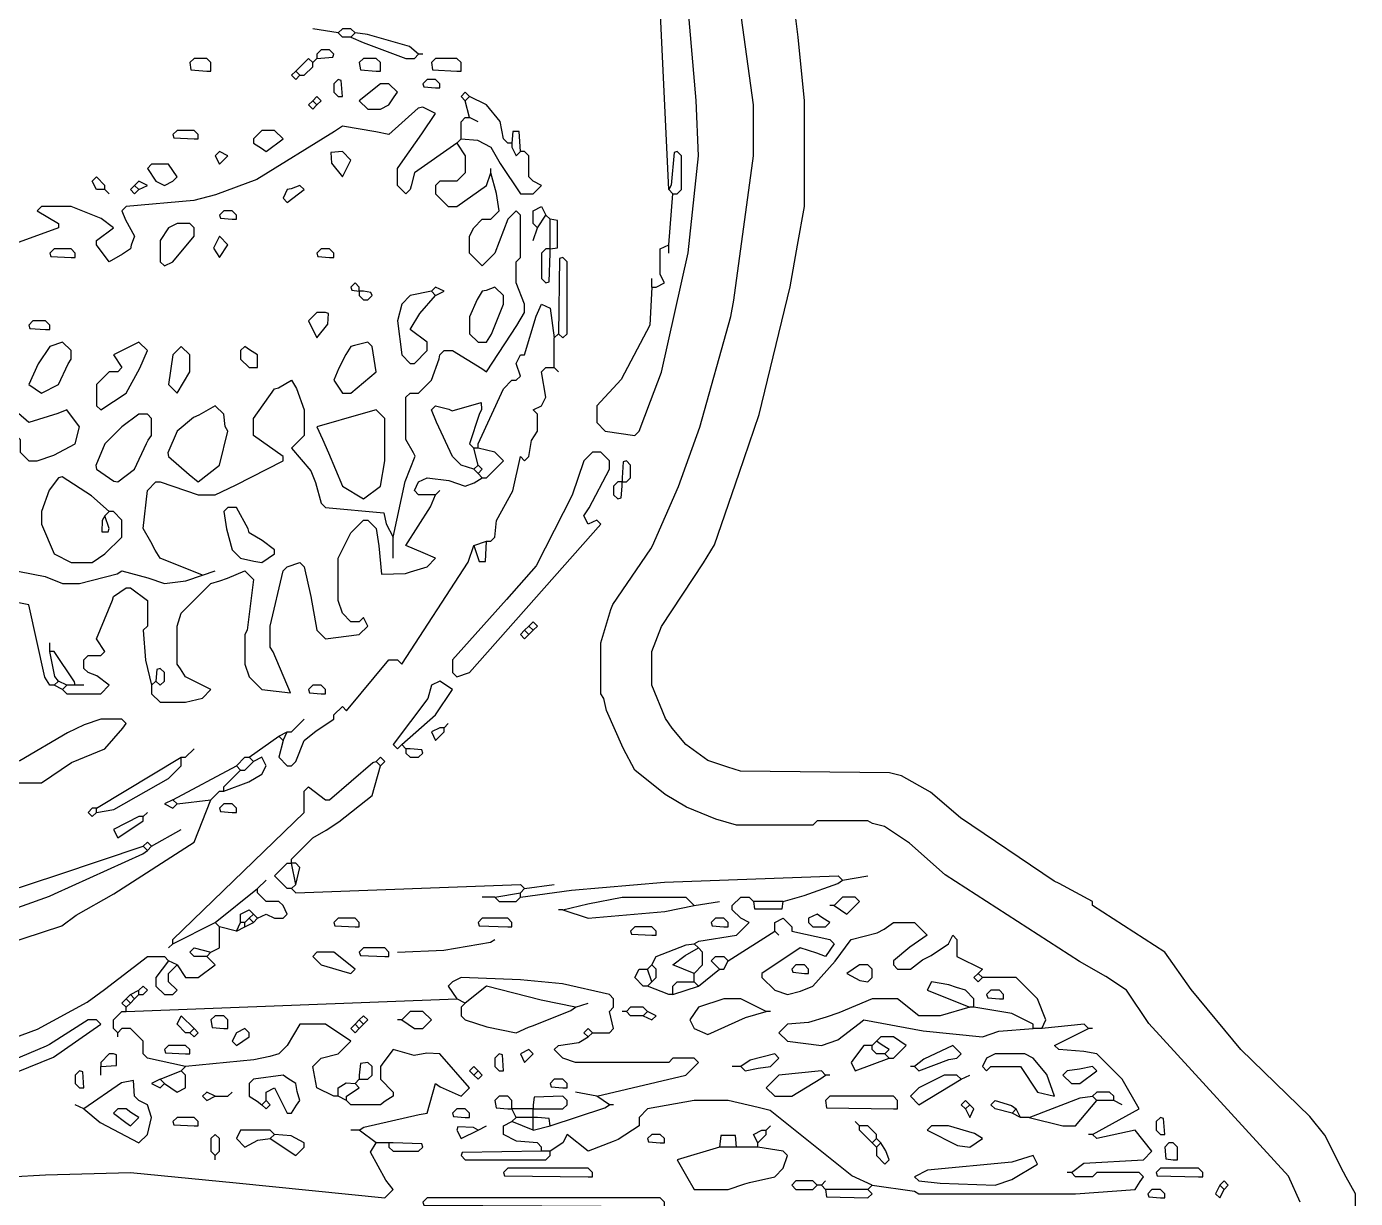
# Model space of a CAD drawing. Extents: x 0.25 to 2.48, y 0.03 to 1.97.
# Drawn here: x 1.683 to 2.479, y 0.739 to 1.441 of the extents above; entities that cross this region are included whole.
import ezdxf

# ---------------------------------------------------------------- set-up
doc = ezdxf.new("R2010")
doc.units = 0
doc.layers.get('0').update_dxf_attribs({"linetype": 'CONTINUOUS'})

msp = doc.modelspace()

# ---------------------------------------------------------------- linework, layer by layer
at = {"color": 7, "linetype": 'CONTINUOUS'}
for points in [[(2.0574, 1.28524), (2.056285, 1.262504), (2.038992, 1.229898), (2.02438, 1.21412), (2.02438, 1.20396), (2.02946, 1.19888), (2.04724, 1.19634), (2.04978, 1.19888), (2.056638, 1.216914), (2.063242, 1.234186), (2.079145, 1.305684), (2.08534, 1.36398), (2.083973, 1.397084), (2.079145, 1.452756), (2.061584, 1.533936), (2.059044, 1.544096), (2.05232, 1.59258), (2.05232, 1.63322), (2.05486, 1.63576)], [(2.44602, 0.7366), (2.438908, 0.752094), (2.35519, 0.843737), (2.34188, 0.8636), (2.329571, 0.871806), (2.313686, 0.880872), (2.233221, 0.932811), (2.211779, 0.951869), (2.196876, 0.961764), (2.189704, 0.963556), (2.18694, 0.9652), (2.15646, 0.9652), (2.15392, 0.96266), (2.1082, 0.96266), (2.095695, 0.966177), (2.078111, 0.973406), (2.065477, 0.98105), (2.04724, 0.99568), (2.040206, 1.008771), (2.030356, 1.031464), (2.028564, 1.038636), (2.02692, 1.0414), (2.02692, 1.07188), (2.032762, 1.091946), (2.034032, 1.094994), (2.05678, 1.128256), (2.057908, 1.130046), (2.073402, 1.165606), (2.086102, 1.201166), (2.104683, 1.267655), (2.106637, 1.277425), (2.11836, 1.36398), (2.11836, 1.39446), (2.104683, 1.493325)], [(2.47904, 0.70358), (2.47904, 0.74168), (2.473452, 0.751586), (2.471928, 0.754634), (2.46064, 0.776744), (2.45172, 0.787896), (2.41046, 0.82804), (2.38059, 0.864057), (2.36474, 0.88646), (2.32156, 0.9144), (2.32156, 0.91694), (2.301494, 0.927608), (2.298446, 0.929132), (2.242324, 0.96712), (2.224502, 0.982352), (2.207036, 0.992244), (2.199864, 0.994036), (2.110486, 0.994918), (2.102896, 0.997324), (2.090916, 1.00138), (2.07772, 1.01092), (2.069514, 1.020689), (2.065606, 1.026551), (2.0574, 1.04648), (2.0574, 1.0668), (2.063242, 1.081786), (2.088388, 1.119886), (2.094914, 1.130691), (2.109763, 1.173675), (2.121796, 1.208816), (2.140243, 1.285435), (2.14479, 1.310468), (2.14884, 1.3335), (2.14884, 1.397), (2.14512, 1.435021), (2.139657, 1.478475)], [(2.06756, 1.34366), (2.06248, 1.45288)], [(1.86944, 1.43764), (1.8542, 1.44018)], [(1.8796, 1.43764), (1.87706, 1.44018), (1.87198, 1.44018), (1.86944, 1.43764)], [(1.87706, 1.4351), (1.87198, 1.4351), (1.86944, 1.43764)], [(1.87706, 1.4351), (1.8796, 1.43764)], [(1.87706, 1.4351), (1.884426, 1.431798), (1.91008, 1.4224), (1.91516, 1.4224), (1.9177, 1.42494)], [(1.9177, 1.42494), (1.912229, 1.429434), (1.886996, 1.436744), (1.8796, 1.43764)], [(1.85674, 1.4224), (1.866265, 1.423035), (1.8669, 1.42494), (1.86436, 1.42748), (1.85928, 1.42748), (1.85674, 1.42494), (1.85674, 1.4224)], [(1.79324, 1.41478), (1.79324, 1.41986), (1.7907, 1.4224), (1.78308, 1.4224), (1.78054, 1.41986), (1.781175, 1.415415), (1.7907, 1.41478), (1.79324, 1.41478)], [(1.84404, 1.41478), (1.85166, 1.4224), (1.8542, 1.41986)], [(1.84658, 1.41224), (1.84912, 1.41224), (1.8542, 1.41732), (1.8542, 1.41986)], [(1.8542, 1.41986), (1.85674, 1.4224)], [(1.89484, 1.41478), (1.89484, 1.41986), (1.8923, 1.4224), (1.88468, 1.4224), (1.88214, 1.41986), (1.882775, 1.415415), (1.8923, 1.41478), (1.89484, 1.41478)], [(1.92024, 1.42494), (1.9177, 1.42494)], [(1.9431, 1.41478), (1.9431, 1.41986), (1.94056, 1.4224), (1.92786, 1.4224), (1.92532, 1.41986), (1.925955, 1.415415), (1.94056, 1.41478), (1.9431, 1.41478)], [(1.84404, 1.41478), (1.8415, 1.41224), (1.84404, 1.4097), (1.84658, 1.41224)], [(1.84658, 1.41224), (1.84404, 1.41478)], [(1.87198, 1.39954), (1.871345, 1.409065), (1.86944, 1.4097), (1.8669, 1.40716), (1.8669, 1.40208), (1.86944, 1.39954), (1.87198, 1.39954)], [(1.9304, 1.40462), (1.9304, 1.40716), (1.92786, 1.4097), (1.92278, 1.4097), (1.92024, 1.40716), (1.920875, 1.405255), (1.92786, 1.40462), (1.9304, 1.40462)], [(1.89484, 1.39192), (1.89992, 1.39446), (1.902968, 1.399286), (1.905, 1.40208), (1.89992, 1.40716), (1.89484, 1.40716), (1.88214, 1.397), (1.88722, 1.39192), (1.89484, 1.39192)], [(1.94564, 1.397), (1.9431, 1.39954), (1.94564, 1.40208), (1.94818, 1.39954)], [(1.8542, 1.397), (1.85166, 1.39446), (1.8542, 1.39192), (1.85674, 1.39446)], [(1.85674, 1.39446), (1.85928, 1.397), (1.85674, 1.39954), (1.8542, 1.397)], [(1.85674, 1.39446), (1.8542, 1.397)], [(1.94564, 1.397), (1.94818, 1.39954)], [(1.94818, 1.38684), (1.94564, 1.397)], [(1.97358, 1.3716), (1.97104, 1.3716), (1.9685, 1.37414), (1.966468, 1.384554), (1.95834, 1.39446), (1.94818, 1.39954)], [(1.94056, 1.3716), (1.91516, 1.35382), (1.913128, 1.345946), (1.91262, 1.34366), (1.91008, 1.34112), (1.905, 1.3462), (1.905, 1.35636), (1.90815, 1.360983), (1.919654, 1.377071), (1.92786, 1.38938), (1.92024, 1.39319), (1.917446, 1.392428), (1.89992, 1.37668), (1.892105, 1.378243), (1.87198, 1.38176), (1.867357, 1.37861), (1.820672, 1.349756), (1.796034, 1.340612), (1.783001, 1.33722), (1.74244, 1.3335), (1.7399, 1.33096), (1.741932, 1.325626), (1.74752, 1.31572), (1.745488, 1.310386), (1.74498, 1.3081), (1.740154, 1.305052), (1.73228, 1.30048), (1.72466, 1.31064), (1.72466, 1.31318), (1.73482, 1.3208), (1.727454, 1.326388), (1.70942, 1.3335), (1.69164, 1.3335), (1.6891, 1.33096), (1.7018, 1.32334), (1.7018, 1.3208), (1.67386, 1.31064)], [(1.9431, 1.37414), (1.9431, 1.3843), (1.94564, 1.38684), (1.94818, 1.38684)], [(1.95326, 1.3843), (1.94818, 1.38684)], [(1.78562, 1.37414), (1.78562, 1.37668), (1.78308, 1.37922), (1.77292, 1.37922), (1.77038, 1.37668), (1.771015, 1.374775), (1.78308, 1.37414), (1.78562, 1.37414)], [(1.82626, 1.36652), (1.83642, 1.37414), (1.83134, 1.37922), (1.82372, 1.37922), (1.81864, 1.37414), (1.81864, 1.3716), (1.823466, 1.368552), (1.82626, 1.36652)], [(1.97866, 1.36652), (1.978025, 1.378585), (1.974215, 1.378585), (1.97358, 1.3716)], [(1.94056, 1.3716), (1.94564, 1.36398), (1.94564, 1.35382), (1.94056, 1.34874), (1.9304, 1.34874), (1.92786, 1.3462), (1.92786, 1.34112), (1.93548, 1.3335), (1.94056, 1.3335), (1.95834, 1.3462), (1.96088, 1.35382)], [(1.94056, 1.3716), (1.9431, 1.37414)], [(1.9431, 1.37414), (1.953036, 1.373244), (1.96088, 1.36906), (1.966546, 1.359291), (1.97866, 1.34112), (1.98628, 1.34112), (1.99136, 1.3462), (1.98628, 1.34874), (1.98374, 1.35128), (1.98374, 1.36398), (1.9812, 1.36652), (1.97866, 1.36652)], [(1.97358, 1.3716), (1.97358, 1.36906), (1.97612, 1.36398), (1.97866, 1.36652)], [(1.79832, 1.3589), (1.8034, 1.36398), (1.79832, 1.36652), (1.79578, 1.36398), (1.79832, 1.3589)], [(1.87198, 1.35128), (1.87706, 1.36144), (1.87198, 1.36652), (1.864995, 1.365885), (1.865481, 1.359572), (1.87198, 1.35128)], [(2.0701, 1.34112), (2.07264, 1.34112), (2.07518, 1.34366), (2.07518, 1.36398), (2.07264, 1.36652), (2.070735, 1.365885), (2.069006, 1.346337), (2.06756, 1.34366)], [(1.7653, 1.3462), (1.77038, 1.34874), (1.77292, 1.35128), (1.76784, 1.3589), (1.75768, 1.3589), (1.75514, 1.35636), (1.76022, 1.34874), (1.7653, 1.3462)], [(1.90246, 1.13538), (1.909572, 1.168654), (1.915668, 1.183894), (1.914652, 1.185926), (1.91008, 1.1938), (1.91008, 1.2192), (1.91262, 1.22174), (1.9177, 1.22174), (1.92532, 1.22936), (1.929892, 1.242314), (1.9304, 1.2446), (1.93294, 1.24714), (1.93802, 1.24714), (1.955546, 1.236472), (1.95834, 1.23444), (1.976628, 1.262126), (1.9812, 1.27), (1.9812, 1.27508), (1.97612, 1.28778), (1.97612, 1.30048), (1.97866, 1.30302), (1.97866, 1.32842), (1.97612, 1.33096), (1.97104, 1.32588), (1.96342, 1.30556), (1.9558, 1.29794), (1.94818, 1.30556), (1.94818, 1.31572), (1.95072, 1.3208), (1.9558, 1.32588), (1.96088, 1.32588), (1.96596, 1.33096), (1.964397, 1.341315), (1.96088, 1.35382)], [(1.96088, 1.35382), (1.96088, 1.35636)], [(1.72974, 1.34366), (1.72466, 1.34366), (1.72212, 1.34874), (1.72466, 1.35128), (1.72974, 1.3462)], [(1.72974, 1.34366), (1.72974, 1.3462)], [(1.74752, 1.3462), (1.74498, 1.34366), (1.74752, 1.34112), (1.75006, 1.34366)], [(1.75006, 1.34366), (1.75514, 1.3462), (1.75006, 1.34874), (1.74752, 1.3462)], [(1.75006, 1.34366), (1.74752, 1.3462)], [(1.83896, 1.33604), (1.84912, 1.34366), (1.84658, 1.3462), (1.841246, 1.344168), (1.83896, 1.34366), (1.83642, 1.33858), (1.83896, 1.33604)], [(1.73228, 1.34112), (1.72974, 1.34366)], [(2.0701, 1.34112), (2.06756, 1.34366)], [(2.06756, 1.31064), (2.0701, 1.34112)], [(1.80848, 1.32588), (1.80848, 1.32842), (1.80594, 1.33096), (1.80086, 1.33096), (1.79832, 1.32842), (1.798955, 1.326515), (1.80594, 1.32588), (1.80848, 1.32588)], [(1.98882, 1.3208), (1.98628, 1.32334), (1.98628, 1.33096), (1.99136, 1.3335), (1.9939, 1.32842)], [(1.7653, 1.29794), (1.77038, 1.30048), (1.78308, 1.31572), (1.78308, 1.3208), (1.78054, 1.32334), (1.77292, 1.32334), (1.76784, 1.3208), (1.76276, 1.31318), (1.76276, 1.30048), (1.7653, 1.29794)], [(1.98882, 1.3208), (1.9939, 1.32842)], [(1.99644, 1.32588), (1.9939, 1.32842)], [(1.99644, 1.3081), (1.99644, 1.32588)], [(1.99644, 1.3081), (2.000885, 1.308735), (2.000885, 1.325245), (1.99644, 1.32588)], [(1.79832, 1.30302), (1.8034, 1.31064), (1.79832, 1.31572), (1.794764, 1.308608), (1.79832, 1.30302)], [(1.98628, 1.31318), (1.98882, 1.3208)], [(1.71196, 1.30302), (1.71196, 1.30556), (1.70942, 1.3081), (1.69926, 1.3081), (1.69672, 1.30556), (1.697355, 1.303655), (1.70942, 1.30302), (1.71196, 1.30302)], [(1.8669, 1.30302), (1.8669, 1.30556), (1.86436, 1.3081), (1.85928, 1.3081), (1.85674, 1.30556), (1.857375, 1.303655), (1.86436, 1.30302), (1.8669, 1.30302)], [(1.99644, 1.3081), (1.9939, 1.3081), (1.99136, 1.30556), (1.99136, 1.29032), (1.9939, 1.28778), (1.995805, 1.288415), (1.99644, 1.30556), (1.99644, 1.3081)], [(2.0574, 1.28524), (2.05994, 1.28524), (2.06502, 1.28778), (2.06248, 1.29286), (2.06248, 1.3081), (2.06756, 1.31064)], [(2.06756, 1.30556), (2.06756, 1.31064)], [(2.00152, 1.2573), (2.00406, 1.25476), (2.0066, 1.2573), (2.0066, 1.30048), (2.00406, 1.30302), (2.002155, 1.302385), (2.00152, 1.2573)], [(2.0574, 1.28524), (2.0574, 1.29032)], [(1.88214, 1.2827), (1.88214, 1.28524), (1.8796, 1.28778), (1.87706, 1.28524), (1.877695, 1.283335), (1.88214, 1.2827)], [(1.88214, 1.2827), (1.88214, 1.28016), (1.88468, 1.27762), (1.88722, 1.27762), (1.88976, 1.28016), (1.889125, 1.282065), (1.88468, 1.2827), (1.88214, 1.2827)], [(1.92532, 1.2827), (1.91262, 1.28016), (1.90754, 1.27508), (1.905, 1.26492), (1.90754, 1.2446), (1.91262, 1.23952), (1.91516, 1.23952), (1.92278, 1.24714), (1.92278, 1.25222), (1.91262, 1.25984), (1.91832, 1.269504), (1.92786, 1.28016)], [(1.92786, 1.28016), (1.93294, 1.2827), (1.92786, 1.28524), (1.92532, 1.2827)], [(1.92786, 1.28016), (1.92532, 1.2827)], [(1.95834, 1.25222), (1.961388, 1.257046), (1.9685, 1.27508), (1.9685, 1.28016), (1.96342, 1.28524), (1.958086, 1.283208), (1.9558, 1.2827), (1.952752, 1.277874), (1.94818, 1.26746), (1.94818, 1.2573), (1.95326, 1.25222), (1.95834, 1.25222)], [(1.95326, 1.18872), (1.95326, 1.19126), (1.9685, 1.22428), (1.97358, 1.22936), (1.97612, 1.22936), (1.97866, 1.2319), (1.97612, 1.23952), (1.97866, 1.2446), (1.9812, 1.2446), (1.988058, 1.267714), (1.99136, 1.27508), (1.99644, 1.27254), (1.99898, 1.25476)], [(1.85674, 1.25476), (1.863239, 1.263052), (1.863725, 1.269365), (1.86182, 1.27), (1.85674, 1.27), (1.85166, 1.26492), (1.85674, 1.25476)], [(1.69672, 1.25984), (1.69672, 1.26238), (1.69418, 1.26492), (1.68656, 1.26492), (1.68402, 1.26238), (1.684655, 1.260475), (1.69418, 1.25984), (1.69672, 1.25984)], [(1.69164, 1.22174), (1.7018, 1.22682), (1.707642, 1.239266), (1.70942, 1.24206), (1.70942, 1.24714), (1.70434, 1.25222), (1.69672, 1.24968), (1.689608, 1.239266), (1.68402, 1.22682), (1.69164, 1.22174)], [(1.7272, 1.21158), (1.74244, 1.22174), (1.750568, 1.236726), (1.75514, 1.24714), (1.75006, 1.25222), (1.73482, 1.2446), (1.7399, 1.23698), (1.73736, 1.23444), (1.73228, 1.23444), (1.72466, 1.22682), (1.72466, 1.21412), (1.7272, 1.21158)], [(1.87706, 1.22174), (1.8923, 1.23444), (1.88976, 1.24968), (1.88722, 1.25222), (1.879346, 1.250188), (1.87706, 1.24968), (1.874012, 1.244854), (1.869948, 1.236726), (1.8669, 1.22936), (1.87198, 1.22174), (1.87706, 1.22174)], [(1.99898, 1.25476), (2.00152, 1.2573)], [(1.99898, 1.23698), (1.99898, 1.25476)], [(1.77292, 1.22174), (1.78054, 1.23444), (1.78054, 1.2446), (1.77546, 1.24968), (1.77038, 1.2446), (1.76784, 1.22682), (1.77292, 1.22174)], [(1.82118, 1.23698), (1.82118, 1.23952), (1.82118, 1.2446), (1.816354, 1.247648), (1.81356, 1.24968), (1.81102, 1.24714), (1.81102, 1.24206), (1.8161, 1.23698), (1.82118, 1.23698)], [(1.95834, 1.13284), (1.96088, 1.13284), (1.96342, 1.13538), (1.964397, 1.145345), (1.974088, 1.163066), (1.97866, 1.18364), (1.9812, 1.1811), (1.98374, 1.18364), (1.985264, 1.193292), (1.98882, 1.19888), (1.98882, 1.20904), (1.98628, 1.21158), (1.99136, 1.21412), (1.9939, 1.2192), (1.99136, 1.23444), (1.9939, 1.23698), (1.99898, 1.23698)], [(2.00152, 1.23444), (1.99898, 1.23698)], [(1.78816, 1.11252), (1.76276, 1.12268), (1.759712, 1.127506), (1.757172, 1.132586), (1.7526, 1.14046), (1.75514, 1.16332), (1.76022, 1.1684), (1.76276, 1.1684), (1.78562, 1.16078), (1.79578, 1.16078), (1.808023, 1.16647), (1.83642, 1.1811), (1.83642, 1.18364), (1.81864, 1.19634), (1.81864, 1.2065), (1.83134, 1.22428), (1.833626, 1.224788), (1.8415, 1.22936), (1.844548, 1.224534), (1.84912, 1.21158), (1.84912, 1.19634), (1.8415, 1.18872), (1.852999, 1.175162), (1.855844, 1.168176), (1.85928, 1.1557), (1.86182, 1.15316), (1.896745, 1.149985), (1.898142, 1.143254), (1.90246, 1.13538)], [(1.6891, 1.1811), (1.699036, 1.184536), (1.71196, 1.19126), (1.7145, 1.20142), (1.70688, 1.21158), (1.701546, 1.209548), (1.68402, 1.20396), (1.6637, 1.22174), (1.65354, 1.2192), (1.643966, 1.206109), (1.64084, 1.19634), (1.64846, 1.18364), (1.6637, 1.19126), (1.66624, 1.1938), (1.66116, 1.19888), (1.6637, 1.20142), (1.67132, 1.20142), (1.67894, 1.1938), (1.67894, 1.18618), (1.68402, 1.1811), (1.6891, 1.1811)], [(1.78562, 1.1684), (1.79832, 1.17856), (1.8034, 1.19888), (1.801756, 1.201644), (1.80086, 1.20904), (1.79578, 1.21412), (1.785874, 1.208532), (1.782826, 1.207008), (1.77292, 1.19888), (1.767332, 1.185926), (1.76784, 1.18364), (1.780149, 1.172894), (1.78562, 1.1684)], [(1.88468, 1.15824), (1.89484, 1.16586), (1.89738, 1.1811), (1.89738, 1.2065), (1.8923, 1.21158), (1.884426, 1.209548), (1.85674, 1.20142), (1.860042, 1.194054), (1.863598, 1.185926), (1.87198, 1.16586), (1.88468, 1.15824)], [(1.95072, 1.17602), (1.9431, 1.17856), (1.93802, 1.18364), (1.928368, 1.204214), (1.92532, 1.21158), (1.92786, 1.21412), (1.935734, 1.212088), (1.937766, 1.211072), (1.955165, 1.216025), (1.955292, 1.211834), (1.954022, 1.208786), (1.94818, 1.19126), (1.95072, 1.18872)], [(1.73736, 1.1684), (1.74752, 1.17602), (1.754632, 1.191514), (1.755648, 1.193546), (1.75768, 1.19634), (1.75768, 1.2065), (1.75514, 1.20904), (1.75006, 1.20904), (1.7399, 1.20142), (1.72974, 1.19126), (1.724152, 1.178306), (1.72466, 1.17602), (1.735074, 1.168908), (1.73736, 1.1684)], [(1.95326, 1.18872), (1.95072, 1.18872)], [(1.95326, 1.17856), (1.95072, 1.18872)], [(1.9558, 1.17094), (1.95834, 1.17094), (1.9685, 1.1811), (1.96342, 1.18618), (1.95326, 1.18872)], [(1.94056, 1.05156), (1.94818, 1.0541), (2.02692, 1.143), (2.02438, 1.14554), (2.0193, 1.143), (2.01676, 1.14808), (2.019808, 1.152906), (2.032, 1.17602), (2.032, 1.1811), (2.02692, 1.18618), (2.02184, 1.18618), (2.01676, 1.1811), (2.009648, 1.160526), (1.988191, 1.118151), (1.970408, 1.097855), (1.93802, 1.06172), (1.93802, 1.0541), (1.94056, 1.05156)], [(1.95072, 1.17602), (1.95326, 1.17856)], [(1.95326, 1.17348), (1.9558, 1.17602), (1.95326, 1.17856)], [(2.03962, 1.1684), (2.04216, 1.1684), (2.0447, 1.17094), (2.0447, 1.17856), (2.04216, 1.1811), (2.040255, 1.180465), (2.03962, 1.17094), (2.03962, 1.1684)], [(1.73228, 1.15062), (1.721624, 1.16016), (1.704086, 1.171448), (1.7018, 1.17094), (1.696212, 1.163574), (1.69164, 1.15062), (1.69164, 1.143), (1.69926, 1.12522), (1.70942, 1.12014), (1.72212, 1.12014), (1.72974, 1.12522), (1.7399, 1.13538), (1.7399, 1.14554), (1.73482, 1.15062), (1.73228, 1.15062)], [(1.92786, 1.16078), (1.92532, 1.16078), (1.9177, 1.16078), (1.91516, 1.16332), (1.9177, 1.1684), (1.92278, 1.17094), (1.935704, 1.169296), (1.94564, 1.16586), (1.950974, 1.167892), (1.9558, 1.17094)], [(1.95326, 1.17348), (1.95072, 1.17602)], [(1.9558, 1.17094), (1.95326, 1.17348)], [(1.92786, 1.16078), (1.9304, 1.16332)], [(2.03962, 1.1684), (2.03708, 1.1684), (2.03454, 1.16586), (2.03454, 1.16078), (2.03708, 1.15824), (2.038985, 1.158875), (2.03962, 1.16586), (2.03962, 1.1684)], [(1.75768, 1.04648), (1.75768, 1.0414), (1.76276, 1.03632), (1.778, 1.03632), (1.78816, 1.03886), (1.79324, 1.04394), (1.778, 1.05156), (1.774952, 1.056386), (1.77292, 1.05918), (1.77292, 1.08204), (1.77546, 1.08966), (1.79324, 1.10744), (1.798574, 1.109218), (1.803146, 1.110742), (1.81356, 1.11506), (1.81864, 1.10998), (1.815006, 1.079637), (1.81356, 1.07696), (1.81356, 1.05918), (1.8161, 1.05156), (1.82372, 1.04394), (1.840865, 1.042035), (1.830578, 1.066546), (1.8288, 1.06934), (1.8288, 1.08204), (1.83642, 1.11506), (1.83896, 1.1176), (1.84658, 1.12014), (1.84912, 1.1176), (1.85317, 1.099648), (1.85674, 1.0795), (1.86182, 1.07442), (1.88214, 1.07696), (1.88722, 1.08204), (1.88468, 1.08712), (1.88214, 1.08458), (1.87706, 1.08458), (1.87198, 1.08966), (1.86944, 1.09728), (1.86944, 1.12268), (1.87706, 1.13792), (1.88468, 1.14554), (1.88722, 1.14554), (1.8923, 1.14046), (1.893773, 1.130148), (1.895475, 1.113155), (1.909908, 1.11355), (1.912874, 1.114552), (1.92278, 1.1176), (1.92786, 1.12268), (1.920494, 1.125982), (1.91008, 1.1303), (1.924812, 1.153414), (1.92786, 1.16078)], [(1.72974, 1.14808), (1.727962, 1.145286), (1.727835, 1.138555), (1.731645, 1.138555), (1.73228, 1.14046), (1.72974, 1.14808)], [(1.72974, 1.14808), (1.73228, 1.15062)], [(1.82372, 1.12014), (1.83134, 1.12522), (1.83134, 1.12776), (1.823974, 1.133348), (1.8161, 1.13792), (1.815592, 1.140206), (1.80848, 1.15316), (1.8034, 1.15316), (1.80086, 1.15062), (1.802504, 1.140236), (1.80594, 1.12776), (1.81102, 1.12268), (1.818894, 1.120902), (1.82372, 1.12014)], [(1.90246, 1.12268), (1.90246, 1.13538)], [(1.95072, 1.1303), (1.95834, 1.13284)], [(1.95072, 1.1303), (1.953895, 1.120775), (1.957705, 1.120775), (1.95834, 1.13284)], [(1.83642, 1.01346), (1.83388, 1.0033), (1.83896, 0.99822), (1.8415, 0.99822), (1.84404, 1.00076), (1.84912, 1.01346), (1.856349, 1.019126), (1.8669, 1.02616), (1.8669, 1.0287), (1.87198, 1.03378), (1.87452, 1.03124), (1.89992, 1.06172), (1.905, 1.06172), (1.90754, 1.05918), (1.947284, 1.120364), (1.95072, 1.1303)], [(1.640449, 1.122094), (1.693926, 1.111758), (1.70434, 1.10744), (1.7145, 1.10744), (1.737106, 1.113282), (1.7399, 1.11506), (1.755364, 1.110876), (1.7653, 1.10744), (1.778224, 1.109084), (1.78816, 1.11252)], [(1.78816, 1.11252), (1.79578, 1.11506)], [(1.70434, 1.04394), (1.70688, 1.0414), (1.7272, 1.0414), (1.73228, 1.04648), (1.724914, 1.052068), (1.71958, 1.0541), (1.71704, 1.05664), (1.71704, 1.06172), (1.71958, 1.06426), (1.7272, 1.06426), (1.72974, 1.0668), (1.72466, 1.07442), (1.734312, 1.097534), (1.73482, 1.09982), (1.74244, 1.1049), (1.74498, 1.1049), (1.75514, 1.09728), (1.75514, 1.08204), (1.7526, 1.0795), (1.75411, 1.061548), (1.75768, 1.04648)], [(1.69926, 1.04648), (1.69672, 1.04648), (1.693672, 1.051306), (1.68402, 1.09474), (1.67132, 1.09728)], [(1.98628, 1.0795), (1.98882, 1.08204), (1.98628, 1.08458), (1.98374, 1.08204)], [(1.9812, 1.0795), (1.97866, 1.07696), (1.9812, 1.07442), (1.98374, 1.07696)], [(1.9812, 1.0795), (1.98374, 1.08204)], [(1.98374, 1.07696), (1.9812, 1.0795)], [(1.98628, 1.0795), (1.98374, 1.08204)], [(1.98374, 1.07696), (1.98628, 1.0795)], [(1.69672, 1.0668), (1.69672, 1.07188)], [(1.7018, 1.04902), (1.699768, 1.051814), (1.69672, 1.0668)], [(1.71196, 1.04648), (1.711374, 1.048629), (1.69926, 1.0668), (1.69672, 1.0668)], [(1.76022, 1.04902), (1.76276, 1.04648), (1.7653, 1.04902), (1.7653, 1.0541), (1.76276, 1.05664), (1.760855, 1.056005), (1.76022, 1.04902)], [(1.69926, 1.04648), (1.7018, 1.04902)], [(1.70434, 1.04394), (1.69926, 1.04648)], [(1.70688, 1.04648), (1.7018, 1.04902)], [(1.70434, 1.04394), (1.70688, 1.04648)], [(1.71196, 1.04648), (1.70688, 1.04648)], [(1.71704, 1.04648), (1.71196, 1.04648)], [(1.75768, 1.04648), (1.76022, 1.04902)], [(1.86182, 1.0414), (1.86182, 1.04394), (1.85928, 1.04648), (1.8542, 1.04648), (1.85166, 1.04394), (1.852295, 1.042035), (1.85928, 1.0414), (1.86182, 1.0414)], [(1.90754, 1.01092), (1.92786, 1.0287), (1.93802, 1.04394), (1.9304, 1.04902), (1.92532, 1.04648), (1.923288, 1.038606), (1.90246, 1.01092), (1.905, 1.00838), (1.90754, 1.01092)], [(1.69164, 0.98806), (1.709674, 1.000252), (1.72974, 1.00838), (1.740408, 1.020826), (1.74244, 1.02362), (1.7399, 1.02616), (1.7272, 1.02616), (1.717264, 1.022724), (1.707271, 1.017954), (1.678686, 1.001268), (1.6764, 1.00076), (1.66878, 0.99314), (1.67386, 0.98806), (1.69164, 0.98806)], [(1.83896, 1.01854), (1.8415, 1.01854), (1.84912, 1.02616)], [(1.93294, 1.02108), (1.9304, 1.02108), (1.92532, 1.01854), (1.92786, 1.01346), (1.93294, 1.01854), (1.93294, 1.02108)], [(1.93294, 1.02108), (1.93548, 1.02362)], [(1.8161, 1.0033), (1.83388, 1.016)], [(1.83388, 1.016), (1.83896, 1.01854)], [(1.83642, 1.01346), (1.83388, 1.016)], [(1.83642, 1.01346), (1.83896, 1.01854)], [(1.77546, 1.0033), (1.778, 1.0033), (1.78308, 1.00838)], [(1.91008, 1.00838), (1.90754, 1.01092)], [(1.91008, 1.00838), (1.91008, 1.00584), (1.91262, 1.0033), (1.9177, 1.0033), (1.92024, 1.00584), (1.919605, 1.007745), (1.91262, 1.00838), (1.91008, 1.00838)], [(1.72466, 0.97282), (1.77546, 1.0033)], [(1.72466, 0.97028), (1.735074, 0.972058), (1.76784, 0.9906), (1.77546, 0.99822), (1.77546, 1.0033)], [(1.77038, 0.89154), (1.77038, 0.89408), (1.84912, 0.97028), (1.84912, 0.98298), (1.85166, 0.98552), (1.86182, 0.9779), (1.86436, 0.9779), (1.890217, 1.00015), (1.8923, 1.00076)], [(1.77038, 0.9779), (1.80848, 0.99822)], [(1.80086, 0.98298), (1.815846, 0.988568), (1.82372, 0.99314), (1.82626, 0.99822), (1.82372, 1.0033), (1.81864, 1.00076)], [(1.80086, 0.98298), (1.80086, 0.98552), (1.81102, 0.99568)], [(1.80848, 0.99822), (1.81356, 1.0033), (1.8161, 1.0033)], [(1.81102, 0.99568), (1.80848, 0.99822)], [(1.81102, 0.99568), (1.81356, 0.99568), (1.81864, 1.00076)], [(1.81864, 1.00076), (1.8161, 1.0033)], [(1.8415, 0.9398), (1.8415, 0.94234), (1.8542, 0.95504), (1.862211, 0.959534), (1.869831, 0.964614), (1.88976, 0.98044), (1.89484, 0.99822)], [(1.89484, 0.99822), (1.89738, 1.00076), (1.89484, 1.0033), (1.8923, 1.00076)], [(1.89484, 0.99822), (1.8923, 1.00076)], [(1.79324, 0.9779), (1.79832, 0.98298), (1.80086, 0.98298)], [(1.5621, 0.8509), (1.669034, 0.890778), (1.703883, 0.90231), (1.712417, 0.90871), (1.735074, 0.921512), (1.78308, 0.9525), (1.79324, 0.9779)], [(1.72466, 0.97282), (1.72212, 0.97282), (1.71958, 0.97028), (1.72212, 0.96774), (1.72466, 0.97028)], [(1.72466, 0.97028), (1.72466, 0.97282)], [(1.77038, 0.9779), (1.7653, 0.97536), (1.77038, 0.97282), (1.77292, 0.97536)], [(1.77292, 0.97536), (1.77038, 0.9779)], [(1.77292, 0.97536), (1.79324, 0.9779)], [(1.80848, 0.97028), (1.80848, 0.97282), (1.80594, 0.97536), (1.80086, 0.97536), (1.79832, 0.97282), (1.798955, 0.970915), (1.80594, 0.97028), (1.80848, 0.97028)], [(1.7526, 0.96774), (1.75006, 0.96774), (1.73482, 0.96012), (1.73736, 0.95504), (1.7526, 0.9652), (1.7526, 0.96774)], [(1.7526, 0.96774), (1.75514, 0.97028)], [(1.75768, 0.94996), (1.77546, 0.96012)], [(1.15316, 0.81026), (1.206246, 0.833628), (1.239296, 0.844176), (1.249456, 0.846716), (1.318397, 0.862506), (1.356223, 0.867234), (1.554308, 0.89511), (1.640645, 0.912837), (1.701546, 0.932942), (1.7526, 0.94996)], [(1.75768, 0.94996), (1.75514, 0.9525), (1.7526, 0.94996)], [(1.75514, 0.94742), (1.7526, 0.94996)], [(1.75514, 0.94742), (1.75768, 0.94996)], [(1.1557, 0.80772), (1.168146, 0.811022), (1.216832, 0.82701), (1.244428, 0.83161), (1.333754, 0.847852), (1.359154, 0.858012), (1.36652, 0.86106), (1.37414, 0.85598), (1.409813, 0.857388), (1.452743, 0.862154), (1.556825, 0.882357), (1.559732, 0.88289), (1.660936, 0.907676), (1.663954, 0.908558), (1.696466, 0.919988), (1.699514, 0.921512), (1.752346, 0.945388), (1.75514, 0.94742)], [(1.8415, 0.92456), (1.83896, 0.92456), (1.83134, 0.93218), (1.83896, 0.9398), (1.8415, 0.9398)], [(1.84404, 0.9271), (1.8415, 0.9398)], [(1.84404, 0.9271), (1.84658, 0.93726), (1.84404, 0.9398), (1.8415, 0.9398)], [(1.97866, 0.91948), (2.009364, 0.923664), (2.065058, 0.928411), (2.16916, 0.93218), (2.1717, 0.92964)], [(2.1717, 0.92964), (2.18694, 0.93218)], [(1.79578, 0.90424), (1.82118, 0.92456)], [(1.82118, 0.92456), (1.82626, 0.92964)], [(1.82118, 0.90678), (1.82626, 0.90932), (1.83134, 0.90678), (1.83642, 0.90678), (1.83896, 0.90932), (1.83642, 0.9144), (1.83388, 0.91694), (1.82626, 0.91694), (1.82118, 0.92202), (1.82118, 0.92456)], [(1.8415, 0.92456), (1.84404, 0.9271)], [(1.8415, 0.92456), (1.84404, 0.92202), (1.97866, 0.9271), (1.9812, 0.92456)], [(1.97866, 0.92202), (1.9812, 0.92456)], [(1.9812, 0.92456), (1.99898, 0.9271)], [(2.13614, 0.91694), (2.148645, 0.920457), (2.168906, 0.927608), (2.1717, 0.92964)], [(1.96342, 0.91948), (1.9558, 0.91948)], [(1.96342, 0.91948), (1.97866, 0.92202)], [(1.96342, 0.91948), (1.96596, 0.91694), (1.97612, 0.91694), (1.97866, 0.91948)], [(1.97866, 0.91948), (1.97866, 0.92202)], [(2.00406, 0.91186), (2.019128, 0.91543), (2.03962, 0.91948), (2.07772, 0.91948), (2.0828, 0.9144)], [(2.0828, 0.89154), (2.085512, 0.89305), (2.1082, 0.89662), (2.11582, 0.90424), (2.11074, 0.90678), (2.10566, 0.91186), (2.10566, 0.9144), (2.11074, 0.91948), (2.11582, 0.91948), (2.11836, 0.91694)], [(2.0828, 0.9144), (2.09804, 0.91694)], [(2.13614, 0.91694), (2.11836, 0.91694)], [(2.11836, 0.91694), (2.118995, 0.912495), (2.135505, 0.912495), (2.13614, 0.91694)], [(2.16662, 0.9144), (2.17424, 0.90932), (2.18186, 0.91694), (2.17932, 0.91948), (2.1717, 0.91948), (2.16662, 0.9144)], [(1.81102, 0.90424), (1.81102, 0.90932), (1.8161, 0.91186), (1.81864, 0.90932)], [(1.8161, 0.90678), (1.81864, 0.90932)], [(1.82118, 0.90678), (1.81864, 0.90932)], [(2.00406, 0.91186), (2.00152, 0.91186)], [(2.00406, 0.91186), (2.0193, 0.90678), (2.065172, 0.910793), (2.0828, 0.9144)], [(2.16154, 0.9017), (2.16408, 0.90424), (2.159254, 0.907288), (2.15646, 0.90932), (2.15138, 0.90678), (2.15138, 0.90424), (2.15392, 0.9017), (2.16154, 0.9017)], [(2.16662, 0.9144), (2.16408, 0.9144)], [(1.77038, 0.89154), (1.79578, 0.90424)], [(1.79324, 0.88646), (1.79832, 0.889), (1.79832, 0.89916), (1.79832, 0.9017)], [(1.79832, 0.9017), (1.79578, 0.90424)], [(1.80848, 0.89916), (1.79832, 0.9017)], [(1.80848, 0.89916), (1.81102, 0.90424)], [(1.80848, 0.89916), (1.81356, 0.9017)], [(1.81356, 0.90424), (1.81102, 0.90424)], [(1.81356, 0.90424), (1.8161, 0.90678)], [(1.81356, 0.9017), (1.81356, 0.90424)], [(1.81356, 0.9017), (1.81864, 0.90424)], [(1.81864, 0.90424), (1.8161, 0.90678)], [(1.81864, 0.90424), (1.82118, 0.90678)], [(1.88214, 0.9017), (1.88214, 0.90424), (1.8796, 0.90678), (1.86944, 0.90678), (1.8669, 0.90424), (1.867535, 0.902335), (1.8796, 0.9017), (1.88214, 0.9017)], [(1.97358, 0.9017), (1.97358, 0.90424), (1.97104, 0.90678), (1.9558, 0.90678), (1.95326, 0.90424), (1.953895, 0.902335), (1.97104, 0.9017), (1.97358, 0.9017)], [(2.05994, 0.89662), (2.05994, 0.89916), (2.0574, 0.9017), (2.04724, 0.9017), (2.0447, 0.89916), (2.045335, 0.897255), (2.0574, 0.89662), (2.05994, 0.89662)], [(2.10312, 0.9017), (2.10312, 0.90424), (2.10058, 0.90678), (2.0955, 0.90678), (2.09296, 0.90424), (2.093595, 0.902335), (2.10058, 0.9017), (2.10312, 0.9017)], [(2.13106, 0.89916), (2.13106, 0.90424), (2.13614, 0.90678), (2.14122, 0.9017), (2.14122, 0.89916), (2.16408, 0.89408), (2.16662, 0.89154), (2.16154, 0.88392), (2.156206, 0.885952), (2.1463, 0.889), (2.12344, 0.87376), (2.12344, 0.87122), (2.13106, 0.8636), (2.13868, 0.86106), (2.146554, 0.863092), (2.15392, 0.86614), (2.167206, 0.880989), (2.17678, 0.89408), (2.192528, 0.898144), (2.196592, 0.900176), (2.20218, 0.90424), (2.21488, 0.90424), (2.2225, 0.89662), (2.212086, 0.889508), (2.20218, 0.88138), (2.20218, 0.87884), (2.20472, 0.8763), (2.21234, 0.8763), (2.219706, 0.881888), (2.224786, 0.884428), (2.2352, 0.89154), (2.23774, 0.89662), (2.24028, 0.89408), (2.24028, 0.88392), (2.25552, 0.8763), (2.25298, 0.87376)], [(1.905, 0.88646), (1.932844, 0.887616), (1.960656, 0.892436), (1.96342, 0.89408)], [(2.10312, 0.88138), (2.13106, 0.89916)], [(2.1336, 0.89662), (2.13106, 0.89916)], [(1.5621, 0.8509), (1.55702, 0.84836), (1.55194, 0.84328), (1.55448, 0.8382), (1.5621, 0.83566), (1.577086, 0.843788), (1.57988, 0.84582), (1.58242, 0.84328), (1.58242, 0.8382), (1.59004, 0.83058), (1.59512, 0.83058), (1.617726, 0.838708), (1.62052, 0.84074), (1.62306, 0.8382), (1.62306, 0.8255), (1.62814, 0.82042), (1.658396, 0.828936), (1.689354, 0.840232), (1.719123, 0.85659), (1.729349, 0.864186), (1.75514, 0.88392), (1.7653, 0.88392), (1.76784, 0.88138)], [(1.76784, 0.889), (1.77038, 0.89154)], [(1.77292, 0.87884), (1.778, 0.87122), (1.78562, 0.87122), (1.79578, 0.87884), (1.7907, 0.88392)], [(1.7907, 0.88392), (1.78308, 0.88392), (1.78054, 0.88646), (1.78308, 0.889), (1.79324, 0.88646)], [(1.7907, 0.88392), (1.79324, 0.88646)], [(1.87706, 0.87376), (1.8796, 0.8763), (1.8669, 0.88646), (1.85674, 0.88646), (1.8542, 0.88392), (1.85928, 0.87884), (1.874774, 0.874268), (1.87706, 0.87376)], [(1.89992, 0.88392), (1.89992, 0.88646), (1.89738, 0.889), (1.88468, 0.889), (1.88214, 0.88646), (1.882775, 0.884555), (1.89738, 0.88392), (1.89992, 0.88392)], [(2.0574, 0.87884), (2.05994, 0.88392), (2.077974, 0.890778), (2.0828, 0.89154)], [(2.0828, 0.87376), (2.0701, 0.87884), (2.077466, 0.884428), (2.08534, 0.889)], [(2.08534, 0.889), (2.0828, 0.89154)], [(2.0828, 0.87376), (2.08788, 0.87884), (2.08788, 0.88646), (2.08534, 0.889)], [(2.09804, 0.8763), (2.09296, 0.88138), (2.0955, 0.88392), (2.10058, 0.88392), (2.10312, 0.88138)], [(1.76784, 0.88138), (1.76022, 0.87122), (1.76022, 0.86614), (1.7653, 0.86106), (1.77038, 0.86106), (1.77292, 0.8636), (1.76784, 0.86868), (1.76784, 0.87376), (1.77292, 0.87884)], [(1.77292, 0.87884), (1.76784, 0.88138)], [(2.05486, 0.86614), (2.05232, 0.86614), (2.04724, 0.87122), (2.04978, 0.8763), (2.05486, 0.8763)], [(2.05486, 0.8763), (2.0574, 0.87884)], [(2.0574, 0.86868), (2.05486, 0.8763)], [(2.0574, 0.86868), (2.05994, 0.87122), (2.05994, 0.8763), (2.0574, 0.87884)], [(2.08534, 0.86614), (2.09804, 0.8763)], [(2.09804, 0.8763), (2.10058, 0.8763), (2.10312, 0.88138)], [(2.15138, 0.87376), (2.15138, 0.8763), (2.14884, 0.87884), (2.14376, 0.87884), (2.14122, 0.8763), (2.141855, 0.874395), (2.14884, 0.87376), (2.15138, 0.87376)], [(2.18694, 0.86868), (2.18948, 0.87122), (2.18948, 0.8763), (2.18694, 0.87884), (2.18186, 0.87884), (2.17424, 0.87376), (2.182114, 0.869442), (2.18694, 0.86868)], [(2.02184, 0.8382), (2.032, 0.8382), (2.03454, 0.84074), (2.032, 0.8509), (2.03454, 0.85344), (2.03454, 0.85852), (2.032, 0.86106), (2.003956, 0.867535), (1.978764, 0.869825), (1.9431, 0.87122), (1.93802, 0.86868), (1.93548, 0.86614), (1.94056, 0.85852)], [(2.05486, 0.86614), (2.0574, 0.86868)], [(2.0701, 0.86106), (2.0701, 0.86614), (2.07264, 0.86868), (2.0828, 0.86868)], [(2.0828, 0.86868), (2.0828, 0.87376)], [(2.08534, 0.86614), (2.0828, 0.86868)], [(2.25044, 0.85344), (2.25044, 0.85598), (2.25044, 0.85852), (2.24536, 0.8636), (2.240026, 0.865378), (2.235454, 0.866902), (2.22504, 0.86868), (2.2225, 0.8636), (2.2479, 0.85344)], [(2.25298, 0.87376), (2.25044, 0.87122), (2.25298, 0.86868), (2.25552, 0.87122)], [(2.25552, 0.87122), (2.25298, 0.87376)], [(2.29108, 0.84074), (2.29362, 0.84582), (2.28854, 0.85852), (2.27584, 0.87122), (2.25552, 0.87122)], [(1.74244, 0.85852), (1.74498, 0.86106)], [(1.74498, 0.86106), (1.75006, 0.8636)], [(1.74752, 0.85852), (1.74498, 0.86106)], [(1.74752, 0.85852), (1.75006, 0.86106)], [(1.75006, 0.86106), (1.7526, 0.86106), (1.75514, 0.8636), (1.7526, 0.86614), (1.75006, 0.8636)], [(1.75006, 0.86106), (1.75006, 0.8636)], [(2.01168, 0.85344), (1.991106, 0.857758), (1.95834, 0.86614), (1.94564, 0.85598)], [(2.0701, 0.86106), (2.06756, 0.86106), (2.05486, 0.86614)], [(2.0701, 0.86106), (2.08534, 0.86614)], [(2.26822, 0.85852), (2.26822, 0.86106), (2.26568, 0.8636), (2.2606, 0.8636), (2.25806, 0.86106), (2.258695, 0.859155), (2.26568, 0.85852), (2.26822, 0.85852)], [(1.74244, 0.85344), (1.7399, 0.85598), (1.74244, 0.85852)], [(1.74498, 0.85598), (1.74244, 0.85852)], [(1.74244, 0.8509), (1.94056, 0.85852)], [(1.74244, 0.85344), (1.74498, 0.85598)], [(1.74244, 0.8509), (1.74244, 0.85344)], [(1.74498, 0.85598), (1.74752, 0.85852)], [(1.94564, 0.85598), (1.94056, 0.85852)], [(1.94564, 0.85598), (1.9431, 0.85344), (1.9431, 0.84836), (1.94564, 0.84582), (1.958564, 0.841636), (1.97612, 0.8382), (1.983486, 0.841502), (1.986534, 0.842518), (2.008886, 0.851408), (2.01168, 0.85344)], [(2.01168, 0.85344), (2.0193, 0.85598)], [(2.05486, 0.8509), (2.05232, 0.85344), (2.0447, 0.85344), (2.04216, 0.8509)], [(2.12598, 0.8509), (2.11074, 0.85852), (2.10058, 0.85852), (2.08534, 0.85344), (2.08026, 0.84582), (2.0828, 0.84074), (2.090928, 0.837184), (2.113475, 0.847383), (2.12598, 0.8509)], [(2.2479, 0.85344), (2.23012, 0.84836), (2.21742, 0.84836), (2.20472, 0.85852), (2.18948, 0.85852), (2.169414, 0.850138), (2.161794, 0.847598), (2.151208, 0.84431), (2.13868, 0.84328), (2.1336, 0.8382), (2.13868, 0.83312), (2.159, 0.83058), (2.168936, 0.834016), (2.181606, 0.843788), (2.1844, 0.84582), (2.220097, 0.839294), (2.25552, 0.83566), (2.265456, 0.839096), (2.286, 0.84074)], [(2.25044, 0.85344), (2.2479, 0.85344)], [(2.286, 0.84074), (2.286, 0.84328), (2.273176, 0.849785), (2.25044, 0.85344)], [(1.63576, 0.81026), (1.6383, 0.80772), (1.65354, 0.80772), (1.673606, 0.813308), (1.676654, 0.814578), (1.698869, 0.823546), (1.7272, 0.84328), (1.72466, 0.84582), (1.71958, 0.84582), (1.696466, 0.831088), (1.694434, 0.830072), (1.673636, 0.821316), (1.63576, 0.81026)], [(1.73736, 0.8382), (1.73482, 0.84074), (1.73482, 0.84582), (1.7399, 0.8509), (1.74244, 0.8509)], [(1.78054, 0.8382), (1.778, 0.8382), (1.77292, 0.84328), (1.77546, 0.84836), (1.78308, 0.84074)], [(1.8034, 0.84074), (1.8034, 0.84582), (1.80086, 0.84836), (1.79578, 0.84836), (1.79324, 0.84582), (1.793875, 0.841375), (1.80086, 0.84074), (1.8034, 0.84074)], [(1.8796, 0.84328), (1.88214, 0.84582)], [(1.88468, 0.84328), (1.88722, 0.84582), (1.88468, 0.84836), (1.88214, 0.84582)], [(1.88468, 0.84328), (1.88214, 0.84582)], [(1.90754, 0.84582), (1.905, 0.84582)], [(1.90754, 0.84582), (1.91516, 0.84074), (1.92024, 0.84074), (1.92532, 0.84582), (1.92024, 0.8509), (1.91262, 0.8509), (1.90754, 0.84582)], [(2.04216, 0.8509), (2.03962, 0.8509)], [(2.05232, 0.84836), (2.0447, 0.84836), (2.04216, 0.8509)], [(2.05232, 0.84836), (2.05486, 0.8509)], [(2.05232, 0.84836), (2.0574, 0.84582), (2.05994, 0.84836), (2.05486, 0.8509)], [(2.12852, 0.8509), (2.12598, 0.8509)], [(1.778, 0.81788), (1.75514, 0.82296), (1.7526, 0.8255), (1.7526, 0.83312), (1.74498, 0.84074), (1.7399, 0.84074), (1.73736, 0.8382)], [(1.73736, 0.83566), (1.73736, 0.8382)], [(1.86944, 0.8001), (1.8669, 0.8001), (1.85674, 0.80518), (1.8542, 0.81788), (1.85928, 0.82296), (1.86944, 0.8255), (1.87706, 0.83312), (1.86182, 0.84328), (1.84658, 0.84328), (1.83896, 0.83058), (1.83388, 0.8255), (1.828605, 0.823937), (1.818835, 0.821983), (1.778, 0.81788)], [(1.78054, 0.8382), (1.78308, 0.84074)], [(1.78054, 0.8382), (1.78308, 0.83566), (1.78562, 0.8382), (1.78308, 0.84074)], [(1.80848, 0.83058), (1.8161, 0.83566), (1.8161, 0.8382), (1.81356, 0.84074), (1.80848, 0.8382), (1.80594, 0.83312), (1.80848, 0.83058)], [(1.8796, 0.84328), (1.87706, 0.84074), (1.8796, 0.8382), (1.88214, 0.84074)], [(1.88214, 0.84074), (1.8796, 0.84328)], [(1.88214, 0.84074), (1.88468, 0.84328)], [(2.0193, 0.83566), (2.01676, 0.8382), (2.0193, 0.84074), (2.02184, 0.8382)], [(2.0193, 0.83566), (2.02184, 0.8382)], [(2.29108, 0.84074), (2.286, 0.84074)], [(2.31902, 0.84074), (2.31648, 0.84328), (2.29108, 0.84074)], [(2.32156, 0.77724), (2.3495, 0.79248), (2.33934, 0.81026), (2.3241, 0.8255), (2.316328, 0.826973), (2.30124, 0.82804), (2.2987, 0.83058), (2.31902, 0.84074)], [(2.32156, 0.84074), (2.31902, 0.84074)], [(1.78054, 0.8255), (1.78054, 0.82804), (1.778, 0.83058), (1.76784, 0.83058), (1.7653, 0.82804), (1.765935, 0.826135), (1.778, 0.8255), (1.78054, 0.8255)], [(2.02438, 0.8001), (2.07772, 0.8128), (2.08534, 0.82042), (2.0828, 0.82296), (2.0701, 0.82296), (2.06756, 0.82042), (2.01168, 0.82042), (2.00406, 0.82296), (1.99898, 0.82804), (2.00152, 0.83058), (2.013741, 0.832257), (2.0193, 0.83566)], [(2.18948, 0.83058), (2.1844, 0.83058), (2.178812, 0.823214), (2.17678, 0.82042), (2.17932, 0.81534), (2.19964, 0.82296)], [(2.18948, 0.83058), (2.19202, 0.83312)], [(2.1971, 0.8255), (2.19202, 0.8255), (2.18948, 0.82804), (2.18948, 0.83058)], [(2.19964, 0.82296), (2.20218, 0.82296), (2.2098, 0.83058), (2.20218, 0.83566), (2.19456, 0.83566), (2.19202, 0.83312)], [(2.1971, 0.8255), (2.19964, 0.82804), (2.194814, 0.831088), (2.19202, 0.83312)], [(2.21488, 0.81788), (2.21742, 0.81534), (2.235454, 0.822198), (2.24028, 0.82296), (2.24282, 0.8255), (2.23774, 0.83058), (2.220351, 0.822374), (2.21488, 0.81788)], [(1.7272, 0.81788), (1.736725, 0.818515), (1.736725, 0.824865), (1.73482, 0.8255), (1.73228, 0.8255), (1.7272, 0.82042), (1.7272, 0.81788)], [(1.88214, 0.77978), (1.884934, 0.781558), (1.917954, 0.789178), (1.92278, 0.78994), (1.92786, 0.80772), (1.930654, 0.805688), (1.9431, 0.8001), (1.94818, 0.80518), (1.9304, 0.8255), (1.922526, 0.826008), (1.914936, 0.824604), (1.90246, 0.82804), (1.896872, 0.820674), (1.89484, 0.81788), (1.89484, 0.81026), (1.90246, 0.80264), (1.90246, 0.8001), (1.897634, 0.797052), (1.89484, 0.79502), (1.87706, 0.79502), (1.87452, 0.79756)], [(1.88214, 0.81026), (1.88722, 0.81026), (1.88976, 0.8128), (1.88976, 0.81788), (1.88722, 0.82042), (1.882775, 0.819785), (1.88214, 0.8128), (1.88214, 0.81026)], [(1.9685, 0.81534), (1.967865, 0.824865), (1.96596, 0.8255), (1.96342, 0.82296), (1.96342, 0.81788), (1.96596, 0.81534), (1.9685, 0.81534)], [(1.9812, 0.82042), (1.98628, 0.8255), (1.98374, 0.82804), (1.97866, 0.8255), (1.9812, 0.82042)], [(2.11074, 0.81788), (2.11328, 0.81534), (2.121124, 0.816984), (2.12852, 0.81788), (2.1336, 0.82296), (2.13106, 0.8255), (2.116346, 0.821646), (2.11074, 0.81788)], [(2.19964, 0.82296), (2.1971, 0.8255)], [(2.2987, 0.8001), (2.294128, 0.813054), (2.286, 0.82296), (2.28092, 0.8255), (2.26314, 0.8255), (2.25806, 0.82296), (2.25552, 0.81788), (2.25806, 0.81534), (2.2606, 0.81788), (2.27838, 0.81788), (2.28854, 0.80264), (2.2987, 0.8001)], [(1.71704, 0.80518), (1.716405, 0.814705), (1.7145, 0.81534), (1.71196, 0.8128), (1.71196, 0.80772), (1.7145, 0.80518), (1.71704, 0.80518)], [(1.7272, 0.8128), (1.7272, 0.81788)], [(1.76276, 0.81026), (1.77546, 0.81534)], [(1.7653, 0.80772), (1.77292, 0.80264), (1.778, 0.80518), (1.778, 0.8128), (1.77546, 0.81534)], [(1.77546, 0.81534), (1.778, 0.81788)], [(1.82626, 0.79756), (1.82626, 0.80264), (1.83134, 0.80518), (1.83896, 0.78994), (1.8415, 0.78994), (1.844548, 0.794766), (1.84658, 0.79756), (1.844802, 0.802894), (1.84404, 0.80772), (1.839214, 0.810768), (1.83642, 0.8128), (1.81864, 0.81026), (1.8161, 0.80772), (1.8161, 0.8001), (1.820926, 0.797052), (1.82372, 0.79502)], [(1.95072, 0.8128), (1.94818, 0.81534), (1.95072, 0.81788), (1.95326, 0.81534)], [(1.95072, 0.8128), (1.95326, 0.81534)], [(1.95072, 0.8128), (1.95326, 0.81026), (1.9558, 0.8128), (1.95326, 0.81534)], [(2.11074, 0.81788), (2.10566, 0.81788)], [(2.16154, 0.8128), (2.159, 0.81534), (2.1336, 0.8128), (2.12598, 0.80518), (2.13106, 0.8001), (2.14122, 0.8001), (2.158746, 0.810768), (2.16154, 0.8128)], [(2.16408, 0.8128), (2.16154, 0.8128)], [(2.21488, 0.81788), (2.21234, 0.81788)], [(2.24282, 0.81026), (2.24028, 0.8128), (2.23266, 0.8128), (2.21742, 0.80518), (2.21234, 0.8001), (2.21742, 0.79502), (2.24282, 0.81026)], [(2.24282, 0.81026), (2.2479, 0.8128)], [(2.31394, 0.80772), (2.3241, 0.81534), (2.32156, 0.81788), (2.313716, 0.816236), (2.30632, 0.81534), (2.30378, 0.8128), (2.30886, 0.80772), (2.31394, 0.80772)], [(1.71704, 0.79248), (1.726946, 0.784352), (1.75006, 0.77216), (1.75514, 0.77724), (1.75768, 0.7874), (1.75514, 0.79502), (1.75006, 0.79756), (1.74752, 0.8001), (1.746885, 0.809625), (1.739646, 0.808228), (1.71704, 0.79248)], [(1.76276, 0.81026), (1.75768, 0.80772), (1.76276, 0.80518), (1.7653, 0.80772)], [(1.7653, 0.80772), (1.76276, 0.81026)], [(1.86944, 0.8001), (1.86944, 0.80518), (1.874266, 0.808228), (1.8796, 0.80772)], [(1.87452, 0.79756), (1.87452, 0.8001), (1.88214, 0.80518), (1.8796, 0.80772)], [(1.8796, 0.80772), (1.88214, 0.81026)], [(2.0066, 0.80518), (2.0066, 0.80772), (2.00406, 0.81026), (1.99898, 0.81026), (1.99644, 0.80772), (1.997075, 0.805815), (2.00406, 0.80518), (2.0066, 0.80518)], [(1.79578, 0.8001), (1.7907, 0.80264), (1.78816, 0.8001), (1.7907, 0.79756), (1.79578, 0.8001)], [(1.79578, 0.8001), (1.8034, 0.8001), (1.80594, 0.80264)], [(1.82372, 0.79502), (1.82626, 0.79756)], [(1.82372, 0.79502), (1.82626, 0.79248), (1.8288, 0.79502), (1.82626, 0.79756)], [(1.87452, 0.79756), (1.86944, 0.8001)], [(1.97358, 0.79248), (1.97358, 0.79756), (1.97104, 0.8001), (1.96596, 0.8001), (1.96342, 0.79756), (1.964055, 0.793115), (1.97104, 0.79248), (1.97358, 0.79248)], [(1.98628, 0.79248), (2.00406, 0.79248), (2.0066, 0.79502), (2.0066, 0.79756), (2.00406, 0.8001), (1.986915, 0.799465), (1.98628, 0.79502), (1.98628, 0.79248)], [(2.18948, 0.74676), (2.177237, 0.75245), (2.128296, 0.791584), (2.121124, 0.793376), (2.10312, 0.79756), (2.0828, 0.79756), (2.05486, 0.79248), (2.04978, 0.7874), (2.04978, 0.78232), (2.037334, 0.774192), (2.034286, 0.772922), (2.0193, 0.76708), (2.0066, 0.77724), (2.00406, 0.77216), (1.99644, 0.76708)], [(2.02438, 0.8001), (2.01168, 0.80264)], [(2.032, 0.79502), (2.02438, 0.8001)], [(2.20472, 0.79248), (2.20472, 0.79756), (2.20218, 0.8001), (2.16408, 0.8001), (2.16154, 0.79756), (2.162175, 0.793115), (2.20218, 0.79248), (2.20472, 0.79248)], [(2.24536, 0.79248), (2.24282, 0.79502), (2.24536, 0.79756), (2.2479, 0.79502)], [(2.2733, 0.78994), (2.26314, 0.79248), (2.2606, 0.79502), (2.26314, 0.79756), (2.273046, 0.794512), (2.27584, 0.79248)], [(2.28346, 0.7874), (2.314164, 0.799204), (2.32156, 0.8001)], [(2.28346, 0.7874), (2.30378, 0.78232), (2.3114, 0.78232), (2.3241, 0.79756)], [(2.33426, 0.79756), (2.33426, 0.8001), (2.33172, 0.80264), (2.3241, 0.80264), (2.32156, 0.8001)], [(2.3241, 0.79756), (2.32156, 0.8001)], [(2.33426, 0.79756), (2.3241, 0.79756)], [(2.33934, 0.79502), (2.33426, 0.79756)], [(1.71704, 0.79248), (1.71196, 0.79502)], [(1.74498, 0.78232), (1.75006, 0.7874), (1.745234, 0.790448), (1.74244, 0.79248), (1.73736, 0.79248), (1.73482, 0.78994), (1.742186, 0.784352), (1.74498, 0.78232)], [(1.94818, 0.7874), (1.94818, 0.78994), (1.94564, 0.79248), (1.94056, 0.79248), (1.93802, 0.78994), (1.938655, 0.788035), (1.94564, 0.7874), (1.94818, 0.7874)], [(1.98628, 0.79248), (1.97358, 0.79248)], [(1.97612, 0.7874), (1.97358, 0.79248)], [(1.98628, 0.7874), (1.98628, 0.79248)], [(1.99644, 0.78232), (2.029206, 0.793242), (2.032, 0.79502)], [(2.03454, 0.79502), (2.032, 0.79502)], [(2.24536, 0.79248), (2.2479, 0.79502)], [(2.24536, 0.79248), (2.2479, 0.7874), (2.25044, 0.79248), (2.2479, 0.79502)], [(2.2733, 0.78994), (2.27584, 0.79248)], [(2.27838, 0.7874), (2.2733, 0.78994)], [(2.27838, 0.7874), (2.27584, 0.79248)], [(1.78562, 0.78232), (1.78562, 0.78486), (1.78308, 0.7874), (1.77292, 0.7874), (1.77038, 0.78486), (1.771015, 0.782955), (1.78308, 0.78232), (1.78562, 0.78232)], [(1.95326, 0.77978), (1.950496, 0.781424), (1.941195, 0.781685), (1.94056, 0.77978), (1.9431, 0.7747), (1.95326, 0.77978)], [(1.95326, 0.77978), (1.95834, 0.78232)], [(1.99136, 0.76708), (1.99136, 0.76962), (1.98882, 0.77216), (1.976292, 0.77319), (1.9685, 0.77724), (1.9685, 0.78232), (1.97358, 0.78486)], [(1.97358, 0.78486), (1.97612, 0.7874)], [(1.98628, 0.77978), (1.97358, 0.78486)], [(1.98628, 0.7874), (1.97612, 0.7874)], [(1.99644, 0.78232), (1.995805, 0.786765), (1.98882, 0.7874), (1.98628, 0.7874)], [(1.98628, 0.77978), (1.98628, 0.7874)], [(1.98628, 0.77978), (1.99644, 0.78232)], [(2.12598, 0.77978), (2.12852, 0.78232)], [(2.18186, 0.78232), (2.17932, 0.78486)], [(2.18186, 0.77978), (2.18186, 0.78232)], [(2.19202, 0.7747), (2.19202, 0.77724), (2.18694, 0.78232), (2.18186, 0.78232)], [(2.2479, 0.76962), (2.25552, 0.7747), (2.250694, 0.777748), (2.2352, 0.78232), (2.22504, 0.78232), (2.2225, 0.77978), (2.240504, 0.770516), (2.2479, 0.76962)], [(2.28346, 0.7874), (2.27838, 0.7874)], [(2.36474, 0.77724), (2.364105, 0.786765), (2.3622, 0.7874), (2.35966, 0.78486), (2.35966, 0.77978), (2.3622, 0.77724), (2.36474, 0.77724)], [(1.79578, 0.76454), (1.79832, 0.76708), (1.79832, 0.7747), (1.79578, 0.77724), (1.79324, 0.7747), (1.79324, 0.76708), (1.79578, 0.76454)], [(1.83134, 0.77724), (1.8288, 0.77978), (1.81102, 0.77978), (1.80848, 0.7747), (1.81356, 0.76962), (1.821404, 0.773804), (1.8288, 0.7747)], [(1.8288, 0.7747), (1.83134, 0.77724)], [(1.8288, 0.7747), (1.84404, 0.76454), (1.84912, 0.76962), (1.84912, 0.77216), (1.841305, 0.776263), (1.83134, 0.77724)], [(1.88214, 0.77978), (1.87706, 0.77978)], [(1.8923, 0.77216), (1.88214, 0.77978)], [(2.06502, 0.77216), (2.06502, 0.7747), (2.06248, 0.77724), (2.0574, 0.77724), (2.05486, 0.7747), (2.055495, 0.772795), (2.06248, 0.77216), (2.06502, 0.77216)], [(2.1082, 0.76962), (2.107565, 0.776605), (2.098675, 0.776605), (2.09804, 0.76962)], [(2.1209, 0.77216), (2.11836, 0.77724), (2.12344, 0.77978), (2.12598, 0.77978)], [(2.1209, 0.77216), (2.12598, 0.77724), (2.12598, 0.77978)], [(2.18948, 0.77216), (2.18186, 0.77978)], [(2.18948, 0.77216), (2.19202, 0.7747)], [(2.19456, 0.77216), (2.19202, 0.7747)], [(2.30886, 0.75438), (2.316226, 0.759968), (2.35204, 0.762), (2.35712, 0.76708), (2.34696, 0.77978), (2.3241, 0.7747), (2.32156, 0.77724)], [(2.32156, 0.77724), (2.31902, 0.77724)], [(1.5875, 0.77216), (1.592326, 0.771652), (1.6002, 0.76708), (1.60528, 0.75692), (1.612646, 0.753618), (1.6256, 0.7493), (1.651066, 0.750644), (1.694114, 0.753036), (1.74498, 0.75438), (1.808367, 0.748168), (1.89738, 0.73914), (1.90246, 0.74422), (1.897966, 0.749691), (1.888744, 0.766572), (1.8923, 0.77216)], [(1.79578, 0.762), (1.79578, 0.76454)], [(1.89992, 0.77216), (1.8923, 0.77216)], [(1.89992, 0.77216), (1.89992, 0.76962), (1.90246, 0.76708), (1.9177, 0.76708), (1.92024, 0.76962), (1.919605, 0.771525), (1.90246, 0.77216), (1.89992, 0.77216)], [(1.99136, 0.76708), (1.943735, 0.766445), (1.9431, 0.76454), (1.94564, 0.762), (1.9939, 0.762), (1.99644, 0.76454), (1.99644, 0.76708)], [(1.99644, 0.76708), (1.99136, 0.76708)], [(2.09804, 0.76962), (2.07264, 0.762), (2.078228, 0.752094), (2.0828, 0.74422), (2.10312, 0.74422), (2.113056, 0.747656), (2.116044, 0.748404), (2.13106, 0.75184), (2.13614, 0.75692), (2.13868, 0.76454), (2.13614, 0.76708), (2.1209, 0.76962)], [(2.1082, 0.76962), (2.09804, 0.76962)], [(2.1209, 0.76962), (2.1082, 0.76962)], [(2.1209, 0.76962), (2.1209, 0.77216)], [(2.19202, 0.76962), (2.18948, 0.77216)], [(2.19202, 0.76962), (2.19456, 0.77216)], [(2.19202, 0.76962), (2.19202, 0.76454), (2.1971, 0.75946), (2.19964, 0.762), (2.197608, 0.767334), (2.19456, 0.77216)], [(2.26314, 0.74676), (2.273076, 0.750196), (2.28854, 0.75946), (2.286, 0.76454), (2.273187, 0.760592), (2.222604, 0.755775), (2.21488, 0.75184), (2.21742, 0.7493), (2.230204, 0.747933), (2.26314, 0.74676)], [(2.37236, 0.762), (2.37236, 0.76962), (2.36982, 0.77216), (2.36728, 0.77216), (2.36474, 0.76962), (2.365375, 0.762635), (2.36982, 0.762), (2.37236, 0.762)], [(2.02184, 0.75184), (2.02184, 0.75438), (2.0193, 0.75692), (1.97104, 0.75692), (1.9685, 0.75438), (1.969135, 0.752475), (2.0193, 0.75184), (2.02184, 0.75184)], [(2.3876, 0.75184), (2.3876, 0.75438), (2.38506, 0.75692), (2.3622, 0.75692), (2.35966, 0.75438), (2.360295, 0.752475), (2.38506, 0.75184), (2.3876, 0.75184)], [(2.15646, 0.74676), (2.15392, 0.7493), (2.14376, 0.7493), (2.14122, 0.74676), (2.14376, 0.74422), (2.15392, 0.74422), (2.15646, 0.74676)], [(2.159, 0.74676), (2.16154, 0.7493)], [(2.18948, 0.74676), (2.214743, 0.743126), (2.21742, 0.74168), (2.3114, 0.74168), (2.34696, 0.74422), (2.350008, 0.749046), (2.35204, 0.75184), (2.3495, 0.75438), (2.3241, 0.75438), (2.32156, 0.75184), (2.3114, 0.75184), (2.30886, 0.75438)], [(2.30886, 0.75438), (2.30632, 0.75438)], [(2.4003, 0.74422), (2.40284, 0.74676), (2.4003, 0.7493), (2.39776, 0.74676)], [(2.159, 0.74676), (2.15646, 0.74676)], [(2.16154, 0.74422), (2.159, 0.74676)], [(2.18694, 0.74422), (2.16154, 0.74422)], [(2.16154, 0.74422), (2.162175, 0.739775), (2.18694, 0.73914), (2.18948, 0.74168), (2.18694, 0.74422)], [(2.18694, 0.74422), (2.18948, 0.74676)], [(2.36474, 0.73914), (2.36474, 0.74168), (2.3622, 0.74422), (2.35712, 0.74422), (2.35458, 0.74168), (2.355215, 0.739775), (2.3622, 0.73914), (2.36474, 0.73914)], [(2.39776, 0.74676), (2.39522, 0.74168), (2.39776, 0.73914), (2.4003, 0.74422)], [(2.4003, 0.74422), (2.39776, 0.74676)], [(2.06502, 0.73406), (2.06502, 0.7366), (2.06248, 0.73914), (1.92278, 0.73914), (1.92024, 0.7366), (1.920875, 0.734695), (2.06248, 0.73406), (2.06502, 0.73406)]]:
    msp.add_lwpolyline(points, dxfattribs=at)

doc.saveas('drawing.dxf')
